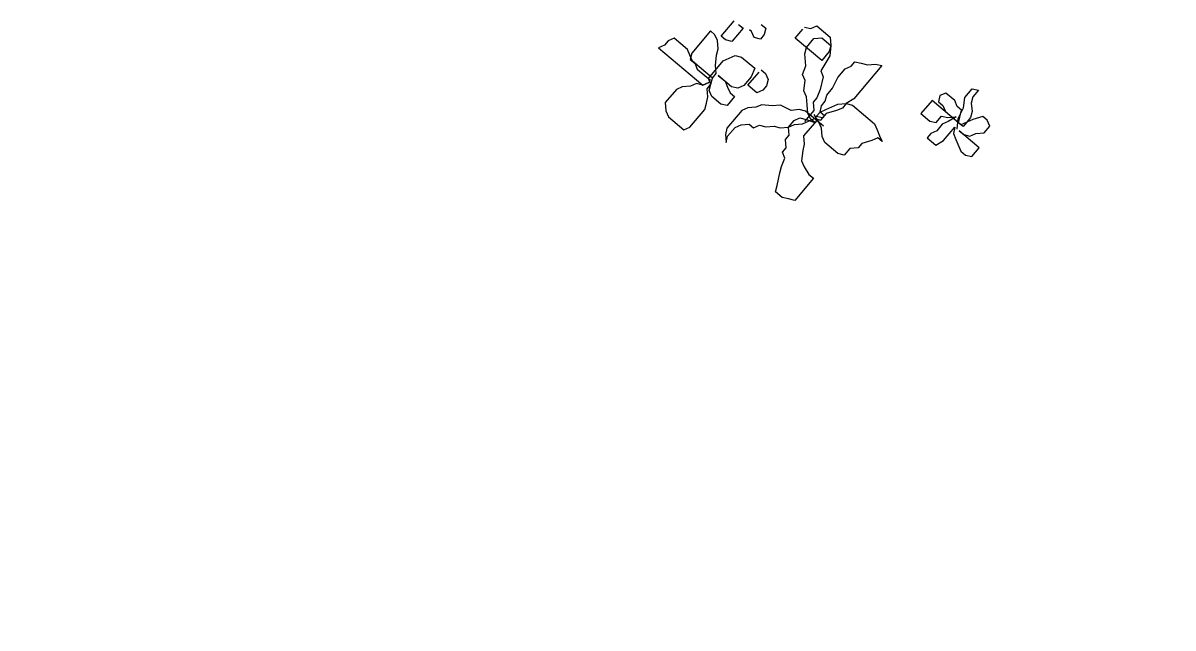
# Model space of a CAD drawing. Header units: metres. Extents: x 116 to 542, y -164 to 56.
# Drawn here: x 489.269 to 490.348, y -101.595 to -101.027 of the extents above; entities that cross this region are included whole.
import ezdxf

# ---------------------------------------------------------------- set-up
doc = ezdxf.new("R2010")
doc.units = ezdxf.units.M
doc.layers.add('AR-01-REC$0$A-JARDIN', color=8, linetype='Continuous')

# ---------------------------------------------------------------- blocks, each defined once
blk = doc.blocks.new('AR-01-REC$0$ARBOL-03')
for p, q in [((0.8489, -0.142), (0.8544, -0.1393)), ((0.8544, -0.1393), (0.8544, -0.1936)), ((0.8381, -0.1447), (0.8435, -0.142)), ((0.8381, -0.161), (0.8381, -0.1447)), ((0.8435, -0.142), (0.8489, -0.142)), ((0.8408, -0.1664), (0.8381, -0.161)), ((0.8109, -0.1719), (0.8109, -0.1664)), ((0.8109, -0.1664), (0.8381, -0.1664)), ((0.8136, -0.1773), (0.8109, -0.1719)), ((0.8381, -0.1664), (0.8435, -0.1692)), ((0.8435, -0.1719), (0.8408, -0.1664)), ((0.8435, -0.1692), (0.8435, -0.1746)), ((0.8435, -0.1963), (0.8435, -0.1719)), ((0.8082, -0.1773), (0.7892, -0.1773)), ((0.7892, -0.1827), (0.7892, -0.1882)), ((0.8055, -0.1882), (0.8082, -0.1827)), ((0.8082, -0.1827), (0.8082, -0.1773)), ((0.8191, -0.1827), (0.8136, -0.1773)), ((0.8245, -0.1854), (0.8191, -0.1827)), ((0.8435, -0.1746), (0.8462, -0.18)), ((0.8462, -0.18), (0.8462, -0.1963)), ((0.8625, -0.1854), (0.868, -0.18)), ((0.868, -0.18), (0.8734, -0.1773)), ((0.8734, -0.1773), (0.8897, -0.1773)), ((0.8897, -0.1773), (0.8951, -0.1827)), ((0.8951, -0.1827), (0.8978, -0.1882)), ((0.7865, -0.1963), (0.7865, -0.1936)), ((0.7892, -0.1882), (0.8055, -0.1882)), ((0.8245, -0.1936), (0.8191, -0.1963)), ((0.8327, -0.1909), (0.8245, -0.1854)), ((0.8462, -0.1936), (0.8245, -0.1936)), ((0.8381, -0.1963), (0.8327, -0.1909)), ((0.8489, -0.199), (0.8462, -0.1936)), ((0.8544, -0.1936), (0.8489, -0.1963)), ((0.8489, -0.1963), (0.8544, -0.1936)), ((0.8544, -0.1936), (0.8571, -0.1882)), ((0.8571, -0.1882), (0.8625, -0.1854)), ((0.8978, -0.1882), (0.8978, -0.2072)), ((0.7756, -0.199), (0.7756, -0.2044)), ((0.7756, -0.2044), (0.7811, -0.2072)), ((0.7892, -0.2017), (0.7865, -0.1963)), ((0.7865, -0.2072), (0.7892, -0.2017)), ((0.8136, -0.199), (0.8109, -0.2044)), ((0.8109, -0.2044), (0.8109, -0.2207)), ((0.8191, -0.1963), (0.8136, -0.199)), ((0.8435, -0.1963), (0.8381, -0.1963)), ((0.8381, -0.2153), (0.8381, -0.199)), ((0.8381, -0.199), (0.8381, -0.2072)), ((0.8489, -0.199), (0.8435, -0.1963)), ((0.8544, -0.199), (0.8489, -0.199)), ((0.8544, -0.2017), (0.8489, -0.199)), ((0.8598, -0.2044), (0.8544, -0.199)), ((0.8571, -0.2072), (0.8544, -0.2017)), ((0.8652, -0.2072), (0.8598, -0.2044)), ((0.7811, -0.2072), (0.7865, -0.2072)), ((0.8354, -0.2207), (0.8381, -0.2153)), ((0.8381, -0.2072), (0.8408, -0.2126)), ((0.8408, -0.2126), (0.8435, -0.218)), ((0.8571, -0.218), (0.8571, -0.2072)), ((0.8707, -0.2099), (0.8652, -0.2072)), ((0.8924, -0.2099), (0.8707, -0.2099)), ((0.8978, -0.2072), (0.8924, -0.2099)), ((0.8082, -0.2262), (0.8082, -0.2316)), ((0.8109, -0.2207), (0.8191, -0.2234)), ((0.8272, -0.2262), (0.8109, -0.2262)), ((0.8191, -0.2234), (0.8299, -0.2234)), ((0.8272, -0.237), (0.8272, -0.2262)), ((0.8299, -0.2234), (0.8354, -0.2207)), ((0.8435, -0.218), (0.8435, -0.2234)), ((0.8435, -0.2234), (0.8544, -0.2234)), ((0.8544, -0.2234), (0.8571, -0.218)), ((0.7485, -0.237), (0.743, -0.2397)), ((0.7512, -0.2316), (0.7485, -0.237)), ((0.7648, -0.2316), (0.7539, -0.2316)), ((0.7648, -0.2641), (0.7648, -0.2316)), ((0.8082, -0.2316), (0.8109, -0.237)), ((0.8109, -0.237), (0.8164, -0.2397)), ((0.8218, -0.2397), (0.8272, -0.237)), ((0.8435, -0.2397), (0.8489, -0.237)), ((0.8489, -0.237), (0.8707, -0.237)), ((0.8707, -0.237), (0.8761, -0.2397)), ((0.743, -0.2397), (0.743, -0.256)), ((0.7539, -0.2452), (0.7485, -0.2506)), ((0.7648, -0.2452), (0.7539, -0.2452)), ((0.7702, -0.2479), (0.7648, -0.2452)), ((0.7783, -0.256), (0.7702, -0.2479)), ((0.8164, -0.2397), (0.8218, -0.2397)), ((0.8272, -0.256), (0.8327, -0.2479)), ((0.8327, -0.2479), (0.8381, -0.2452)), ((0.8381, -0.2452), (0.8435, -0.2397)), ((0.8598, -0.2452), (0.8544, -0.2506)), ((0.8652, -0.2424), (0.8598, -0.2452)), ((0.8761, -0.2424), (0.8652, -0.2424)), ((0.8761, -0.2397), (0.8815, -0.2452)), ((0.8815, -0.2452), (0.8761, -0.2424)), ((0.743, -0.256), (0.7485, -0.2614)), ((0.7485, -0.2506), (0.7485, -0.2614)), ((0.7865, -0.2587), (0.7783, -0.256)), ((0.7892, -0.2641), (0.7865, -0.2587)), ((0.8218, -0.2614), (0.8272, -0.256)), ((0.8489, -0.2587), (0.8462, -0.2641)), ((0.8544, -0.256), (0.8489, -0.2587)), ((0.8544, -0.2506), (0.8544, -0.256)), ((0.7485, -0.2614), (0.7539, -0.2641)), ((0.7485, -0.2614), (0.7566, -0.2669)), ((0.7539, -0.2641), (0.7648, -0.2641)), ((0.7566, -0.2669), (0.7729, -0.2696)), ((0.7729, -0.2696), (0.7756, -0.275)), ((0.7974, -0.2696), (0.7892, -0.2641)), ((0.8001, -0.275), (0.7974, -0.2696)), ((0.8191, -0.2723), (0.8218, -0.2614)), ((0.8408, -0.2696), (0.8381, -0.275)), ((0.8462, -0.2641), (0.8408, -0.2696)), ((0.7756, -0.275), (0.7865, -0.2804)), ((0.8055, -0.2804), (0.8001, -0.275)), ((0.8109, -0.2831), (0.8136, -0.2777)), ((0.8136, -0.2777), (0.8191, -0.2723)), ((0.8381, -0.275), (0.8327, -0.2804)), ((0.7458, -0.2886), (0.743, -0.294)), ((0.7512, -0.2886), (0.7458, -0.2886)), ((0.7566, -0.2859), (0.7512, -0.2886)), ((0.7675, -0.2859), (0.7566, -0.2859)), ((0.7783, -0.2886), (0.7675, -0.2859)), ((0.7865, -0.2886), (0.7783, -0.2886)), ((0.7865, -0.2804), (0.7946, -0.2831)), ((0.7919, -0.2913), (0.7865, -0.2886)), ((0.7946, -0.2831), (0.8001, -0.2831)), ((0.8001, -0.2831), (0.8055, -0.2886)), ((0.8109, -0.2859), (0.8055, -0.2804)), ((0.8055, -0.2886), (0.8191, -0.2886)), ((0.8109, -0.3049), (0.8109, -0.2831)), ((0.8136, -0.2913), (0.8109, -0.2859)), ((0.8164, -0.2886), (0.8136, -0.2967)), ((0.8191, -0.2831), (0.8164, -0.2886)), ((0.8218, -0.2886), (0.8164, -0.2913)), ((0.8245, -0.2804), (0.8191, -0.2831)), ((0.8272, -0.2831), (0.8218, -0.2886)), ((0.8327, -0.2804), (0.8245, -0.2804)), ((0.8327, -0.2804), (0.8272, -0.2831)), ((0.8381, -0.2859), (0.8327, -0.2804)), ((0.8435, -0.2859), (0.8381, -0.2859)), ((0.8489, -0.2913), (0.8435, -0.2859)), ((0.7403, -0.2994), (0.7349, -0.3049)), ((0.743, -0.294), (0.7403, -0.2994)), ((0.7919, -0.2994), (0.7865, -0.3021)), ((0.7974, -0.2913), (0.7919, -0.2913)), ((0.7974, -0.2967), (0.7919, -0.2994)), ((0.7919, -0.3049), (0.8001, -0.2994)), ((0.8028, -0.294), (0.7974, -0.2913)), ((0.8028, -0.294), (0.7974, -0.2967)), ((0.8001, -0.2994), (0.8055, -0.2994)), ((0.8028, -0.2994), (0.8028, -0.294)), ((0.8082, -0.294), (0.8028, -0.294)), ((0.8082, -0.2994), (0.8028, -0.2994)), ((0.8055, -0.2994), (0.8082, -0.294)), ((0.8109, -0.2994), (0.8082, -0.2913)), ((0.8082, -0.2913), (0.8109, -0.2967)), ((0.8109, -0.294), (0.8082, -0.2994)), ((0.8164, -0.2913), (0.8109, -0.294)), ((0.8109, -0.2967), (0.8299, -0.2967)), ((0.8136, -0.3049), (0.8109, -0.2994)), ((0.8136, -0.2967), (0.8136, -0.2913)), ((0.8299, -0.2967), (0.8354, -0.3021)), ((0.8544, -0.2913), (0.8489, -0.2913)), ((0.8571, -0.2967), (0.8544, -0.2913)), ((0.8652, -0.2994), (0.8571, -0.2967)), ((0.8707, -0.3021), (0.8652, -0.2994)), ((0.7349, -0.3049), (0.7322, -0.3103)), ((0.7322, -0.3103), (0.7729, -0.3103)), ((0.7729, -0.3103), (0.7811, -0.3076)), ((0.7811, -0.3076), (0.7783, -0.313)), ((0.7865, -0.3021), (0.7811, -0.3076)), ((0.7811, -0.3076), (0.7865, -0.3076)), ((0.7865, -0.3076), (0.7919, -0.3049)), ((0.8191, -0.3103), (0.8136, -0.3049)), ((0.8218, -0.3157), (0.8191, -0.3103)), ((0.8354, -0.3021), (0.8408, -0.3049)), ((0.8408, -0.3049), (0.8489, -0.3103)), ((0.8489, -0.3103), (0.8517, -0.3157)), ((0.8815, -0.3076), (0.8707, -0.3021)), ((0.887, -0.3103), (0.8815, -0.3076)), ((0.887, -0.3184), (0.887, -0.3103)), ((0.7783, -0.313), (0.7783, -0.3401)), ((0.8218, -0.332), (0.8218, -0.3157)), ((0.8517, -0.3157), (0.8544, -0.3239)), ((0.8842, -0.3239), (0.887, -0.3184)), ((0.8191, -0.3374), (0.8218, -0.332)), ((0.8544, -0.3239), (0.8544, -0.3293)), ((0.8544, -0.3293), (0.8815, -0.3293)), ((0.8815, -0.3293), (0.8842, -0.3239)), ((0.7783, -0.3401), (0.7811, -0.3456)), ((0.7919, -0.3483), (0.8001, -0.3429)), ((0.8001, -0.3429), (0.8055, -0.3429)), ((0.8055, -0.3429), (0.8109, -0.3374)), ((0.8109, -0.3374), (0.8191, -0.3374)), ((0.7811, -0.3456), (0.7838, -0.351)), ((0.7838, -0.351), (0.7865, -0.3564)), ((0.7865, -0.351), (0.7919, -0.3483)), ((0.7865, -0.3564), (0.7865, -0.351)), ((0.7132, -0.3727), (0.7186, -0.37)), ((0.7132, -0.3836), (0.7132, -0.3727)), ((0.7186, -0.37), (0.724, -0.3727)), ((0.724, -0.3727), (0.724, -0.3781)), ((0.7268, -0.4026), (0.7268, -0.3673)), ((0.7268, -0.3673), (0.743, -0.3673)), ((0.743, -0.3673), (0.743, -0.3781)), ((0.7159, -0.389), (0.7132, -0.3836)), ((0.724, -0.3781), (0.7268, -0.3836)), ((0.7268, -0.3836), (0.7268, -0.3944)), ((0.7322, -0.3836), (0.7295, -0.389)), ((0.7403, -0.3836), (0.7322, -0.3836)), ((0.743, -0.3781), (0.7403, -0.3836)), ((0.7458, -0.389), (0.7512, -0.3863)), ((0.7512, -0.3863), (0.7566, -0.3863)), ((0.7566, -0.3863), (0.7566, -0.3971)), ((0.6942, -0.389), (0.6915, -0.3944)), ((0.6915, -0.3944), (0.6996, -0.3944)), ((0.705, -0.389), (0.6942, -0.389)), ((0.6996, -0.3944), (0.705, -0.3971)), ((0.7132, -0.3944), (0.705, -0.389)), ((0.705, -0.3971), (0.7105, -0.4026)), ((0.724, -0.3971), (0.7132, -0.3944)), ((0.7159, -0.3944), (0.7159, -0.389)), ((0.7268, -0.3998), (0.7159, -0.3944)), ((0.7295, -0.389), (0.724, -0.3944)), ((0.724, -0.3944), (0.7322, -0.3917)), ((0.7322, -0.4026), (0.724, -0.3971)), ((0.7322, -0.3917), (0.7376, -0.389)), ((0.7376, -0.389), (0.7458, -0.389)), ((0.7566, -0.3971), (0.7485, -0.3998)), ((0.7077, -0.4134), (0.7159, -0.408)), ((0.7105, -0.4026), (0.7159, -0.4053)), ((0.7159, -0.4053), (0.7213, -0.4053)), ((0.7159, -0.408), (0.7213, -0.4053)), ((0.7213, -0.4053), (0.7268, -0.4026)), ((0.7213, -0.4053), (0.7268, -0.4053)), ((0.7268, -0.4053), (0.7268, -0.3998)), ((0.7485, -0.3998), (0.7322, -0.3998)), ((0.7322, -0.3998), (0.7376, -0.4026)), ((0.7322, -0.4297), (0.7322, -0.4053)), ((0.7322, -0.4053), (0.7322, -0.4107)), ((0.7376, -0.4026), (0.7403, -0.408)), ((0.7403, -0.408), (0.7458, -0.4188)), ((0.7077, -0.4188), (0.7077, -0.4134)), ((0.7105, -0.4243), (0.7077, -0.4188)), ((0.724, -0.4188), (0.7186, -0.4243)), ((0.7295, -0.4161), (0.724, -0.4188)), ((0.7322, -0.4107), (0.7295, -0.4161)), ((0.7458, -0.4188), (0.7458, -0.4243)), ((0.7186, -0.4243), (0.7105, -0.4243)), ((0.743, -0.4297), (0.7322, -0.4297)), ((0.7458, -0.4243), (0.743, -0.4297))]:
    blk.add_line(p, q)

msp = doc.modelspace()

# ---------------------------------------------------------------- linework, layer by layer
msp.add_circle((496.5529, -118.4388), 45.3176)

# ---------------------------------------------------------------- block references
at = {"layer": 'AR-01-REC$0$A-JARDIN', "xscale": -1, "rotation": 49.86264959063404}
msp.add_blockref('AR-01-REC$0$ARBOL-03', (490.3094, -100.3076), dxfattribs=at)

doc.saveas('drawing.dxf')
